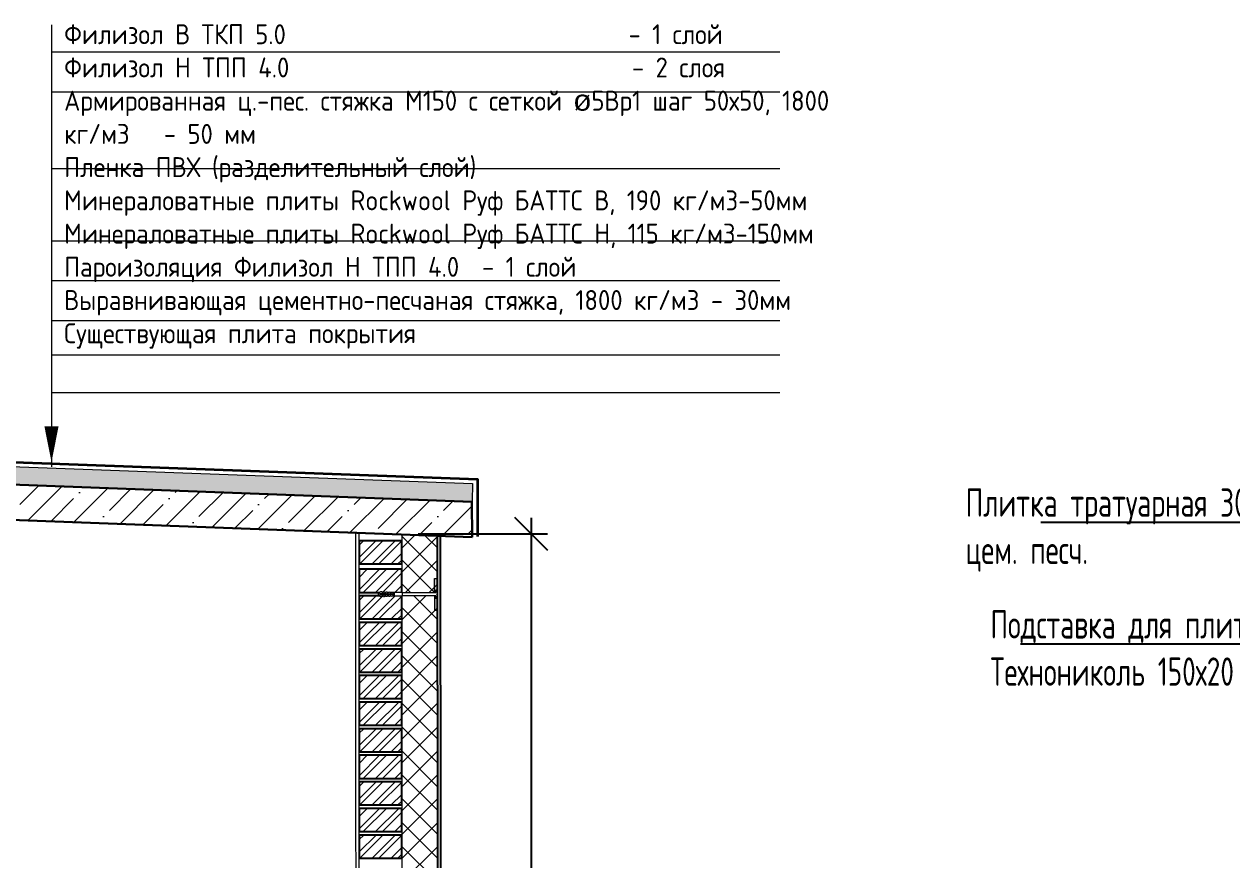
# Model space of a CAD drawing. Header units: millimetres. Extents: x -136099598 to 11807193, y 0 to 779331.
# Drawn here: x 834305 to 837713, y 372592 to 374950 of the extents above; entities that cross this region are included whole.
import ezdxf
from ezdxf import colors
from ezdxf.entities.mleader import LeaderData, LeaderLine
from ezdxf.math import Vec2, Vec3

# ---------------------------------------------------------------- set-up
doc = ezdxf.new("R2010")
doc.units = ezdxf.units.MM
doc.header["$MEASUREMENT"] = 0
doc.set_wipeout_variables(frame=1)
doc.layers.get('0').update_dxf_attribs({"color": 250, "lineweight": 9})
doc.layers.get('Defpoints').update_dxf_attribs({"color": 8})
for name, color, linetype, lineweight in [('1. АР_Разрез', 7, 'Continuous', 30), ('12. АР_Флажки', 7, 'Continuous', 9), ('28. АР_ФАСАД', 7, 'Continuous', 9), ('_0', 250, 'Continuous', 9), ('АР_Тонкие', 250, 'Continuous', 5), ('Контуры', 7, 'Continuous', 9), ('Штриховка в сечении', 7, 'Continuous', 18)]:
    doc.layers.add(name, color=color, linetype=linetype, lineweight=lineweight)
doc.styles.add('ISOCPEUR', font='isocpeur.ttf', dxfattribs={"width": 0.7})
doc.styles.add('ISOCPEUR_1', font='isocpeur.ttf', dxfattribs={"width": 0.9, "height": 250})
doc.styles.add('ISOCPEUR_2', font='isocpeur.ttf', dxfattribs={"width": 0.9, "height": 300})
doc.styles.add('ISOCPEUR_9', font='isocpeur.ttf', dxfattribs={"height": 80})
doc.dimstyles.new('2_5', dxfattribs={"dimscale": 304.8, "dimtxt": 250, "dimasz": 0.305, "dimexe": 0.15, "dimexo": 0.3, "dimgap": 0.19, "dimtad": 1, "dimdec": 0, "dimzin": 0, "dimdsep": 46, "dimtxsty": 'ISOCPEUR_1', "dimblk1": 'OBLIQUE', "dimblk2": 'OBLIQUE', "dimsah": 1, "dimcen": 0.09, "dimdle": 0.15, "dimazin": 0, "dimtfac": 1, "dimtdec": 0, "dimtix": 1, "dimtmove": 1, "dimatfit": 3, "dimfxl": 1, "dimtvp": 1, "dimtolj": 1, "dimtzin": 0, "dimarcsym": 2})

# ---------------------------------------------------------------- blocks, each defined once
blk = doc.blocks.new('_Oblique')
at = {"color": 0, "linetype": 'ByBlock', "lineweight": -2}
blk.add_line((-0.5, -0.5), (0.5, 0.5), dxfattribs=at)
blk = doc.blocks.new('*D1460')
at = {"color": 0, "lineweight": -2, "ltscale": 3, "transparency": 16777216}
for p, q in [((835736.1, 373557.2), (835736.1, 371266.1)), ((835417.3, 373511.5), (835781.8, 373511.5)), ((835543.9, 371311.8), (835781.8, 371311.8))]:
    blk.add_line(p, q, dxfattribs=at)
at = {"layer": 'Defpoints', "color": 0, "ltscale": 3, "transparency": 16777216}
for p in [(835325.9, 373511.5), (835452.5, 371311.8), (835736.1, 371311.8)]:
    blk.add_point(p, dxfattribs=at)
at = {"color": 0, "lineweight": -2, "ltscale": 3, "transparency": 16777216, "xscale": 92.964, "yscale": 92.964, "zscale": 92.964}
for p, rotation in [((835736.1, 373511.5), 90), ((835736.1, 371311.8), 270)]:
    blk.add_blockref('_Oblique', p, dxfattribs=dict(at, rotation=rotation))
at = {"color": 0, "ltscale": 3, "transparency": 16777216, "insert": (835638.2, 372411.6), "char_height": 80, "attachment_point": 5, "rotation": 90, "style": 'ISOCPEUR_9'}
blk.add_mtext('\\A1;2200', dxfattribs=at)
blk = doc.blocks.new('УЗЕЛ общий')
at = {"layer": 'АР_Тонкие'}
ml = blk.add_multileader_mtext('Standard', dxfattribs=at)
ml.set_content('\\pxsm1,ql;Герметик', color=256, style='ISOCPEUR')
ml.set_leader_properties()
ml.build(insert=Vec2(0, 0))
ml.multileader.update_dxf_attribs({"text_left_attachment_type": 6, "text_right_attachment_type": 6, "dogleg_length": 100, "arrow_head_size": 13.71})
ctx = ml.context
ctx.base_point, ctx.char_height, ctx.arrow_head_size, ctx.landing_gap_size, ctx.plane_origin, ctx.plane_x_axis = Vec3(513.93, -789.01), 13.7109, 13.71, 1.37, Vec3(-822.15, -1577.03), Vec3(-1, 0)
ctx.left_attachment, ctx.right_attachment = 6, 6
notes = []
notes.append((ctx, [(1, (1, 1, 0), (519.42, -789.01), (-1, 0), 5.48, [(0, [(567.76, -890.5)], 0, [])])]))
ctx.mtext.insert, ctx.mtext.width, ctx.mtext.defined_height, ctx.mtext.flow_direction = Vec3(457.85, -771.19), 269.5573, 36.25, 5
ml = blk.add_multileader_mtext('Standard', dxfattribs=at)
ml.set_content('\\pxsm1,ql;Монтажная пена', color=256, style='ISOCPEUR')
ml.set_leader_properties()
ml.build(insert=Vec2(0, 0))
ml.multileader.update_dxf_attribs({"text_left_attachment_type": 6, "text_right_attachment_type": 6, "dogleg_length": 100, "arrow_head_size": 13.71})
ctx = ml.context
ctx.base_point, ctx.char_height, ctx.arrow_head_size, ctx.landing_gap_size, ctx.plane_origin, ctx.plane_x_axis = Vec3(510.29, -833.96), 13.7109, 13.71, 1.37, Vec3(-840.83, -1608.73), Vec3(-1, 0)
ctx.left_attachment, ctx.right_attachment = 6, 6
notes.append((ctx, [(1, (1, 1, 0), (515.78, -833.96), (-1, 0), 5.48, [(0, [(571.2, -930.36)], 0, [])])]))
ctx.mtext.insert, ctx.mtext.width, ctx.mtext.defined_height, ctx.mtext.flow_direction = Vec3(409.11, -817.51), 269.5573, 36.25, 5
ml = blk.add_multileader_mtext('Standard', dxfattribs=at)
ml.set_content('\\pxsm1,ql;Подоконная доска', color=256, style='ISOCPEUR')
ml.set_leader_properties()
ml.build(insert=Vec2(0, 0))
ml.multileader.update_dxf_attribs({"text_left_attachment_type": 6, "text_right_attachment_type": 6, "dogleg_length": 100, "arrow_head_size": 13.71})
ctx = ml.context
ctx.base_point, ctx.char_height, ctx.arrow_head_size, ctx.landing_gap_size, ctx.plane_origin, ctx.plane_x_axis = Vec3(296.69, -851.83), 13.7109, 13.71, 1.37, Vec3(-907.95, -1631.45), Vec3(-1, 0)
ctx.left_attachment, ctx.right_attachment = 6, 6
notes.append((ctx, [(1, (1, 1, 0), (302.17, -851.83), (-1, 0), 5.48, [(0, [(457.85, -895.69)], 0, [])])]))
ctx.mtext.insert, ctx.mtext.width, ctx.mtext.defined_height, ctx.mtext.flow_direction = Vec3(188.78, -835.38), 269.5573, 36.25, 5
for ctx, leaders in notes:
    for number, flags, end, landing, length, lines in leaders:
        leader = LeaderData()
        leader.index, (leader.has_last_leader_line, leader.has_dogleg_vector, leader.attachment_direction) = number, flags
        leader.last_leader_point, leader.dogleg_vector, leader.dogleg_length = Vec3(end), Vec3(landing), length
        for number, points, colour, breaks in lines:
            line = LeaderLine()
            line.index, line.vertices, line.color, line.breaks = number, Vec3.list(points), colors.encode_raw_color(colour), breaks
            leader.lines.append(line)
        ctx.leaders.append(leader)

msp = doc.modelspace()

# ---------------------------------------------------------------- hatches: boundary and pattern name
at = {"ltscale": 3}
h = msp.add_hatch(dxfattribs=at)
h.set_pattern_fill('STEEL', color=256, scale=12)
h.set_pattern_definition([(45, (226691.57, 356917.084), (-26.9407684, 26.9407684), []), (45, (226691.57, 356936.134), (-26.9407684, 26.9407684), [])])
h.paths.add_polyline_path([(835370.432, 373492.162), (835250.432, 373492.162), (835250.432, 373427.162), (835370.432, 373427.162)])
at = {"transparency": 33554687}
h = msp.add_hatch(dxfattribs=at)
h.set_pattern_fill('ANSI37', color=256, scale=15, angle=90)
h.set_pattern_definition([(135, (430670.05, 4064979.817), (-33.67596045, -33.67596045), []), (225, (430670.05, 4064979.817), (33.67596045, -33.67596045), [])])
h.paths.add_polyline_path([(835371.362, 373509.744), (835372.224, 371342.106), (835472.224, 371342.106), (835470.344, 373506.121)])
at = {"ltscale": 3}
h = msp.add_hatch(dxfattribs=at)
h.set_pattern_fill('STEEL', color=256, scale=12)
h.set_pattern_definition([(45, (226691.78, 356826.694), (-26.9407684, 26.9407684), []), (45, (226691.78, 356845.744), (-26.9407684, 26.9407684), [])])
h.paths.add_polyline_path([(835370.642, 373411.772), (835250.642, 373411.772), (835250.642, 373346.772), (835370.642, 373346.772)])
h = msp.add_hatch(dxfattribs=at)
h.set_pattern_fill('STEEL', color=256, scale=12)
h.set_pattern_definition([(45, (226691.78, 356761.694), (-26.9407684, 26.9407684), []), (45, (226691.78, 356780.744), (-26.9407684, 26.9407684), [])])
h.paths.add_polyline_path([(835370.642, 373336.772), (835250.642, 373336.772), (835250.642, 373271.772), (835370.642, 373271.772)])
h = msp.add_hatch(dxfattribs=at)
h.set_pattern_fill('STEEL', color=256, scale=12)
h.set_pattern_definition([(45, (226691.78, 356676.694), (-26.9407684, 26.9407684), []), (45, (226691.78, 356695.744), (-26.9407684, 26.9407684), [])])
h.paths.add_polyline_path([(835370.642, 373261.772), (835250.642, 373261.772), (835250.642, 373196.772), (835370.642, 373196.772)])
h = msp.add_hatch(dxfattribs=at)
h.set_pattern_fill('STEEL', color=256, scale=12)
h.set_pattern_definition([(45, (226691.78, 356611.694), (-26.9407684, 26.9407684), []), (45, (226691.78, 356630.744), (-26.9407684, 26.9407684), [])])
h.paths.add_polyline_path([(835370.642, 373186.772), (835250.642, 373186.772), (835250.642, 373121.772), (835370.642, 373121.772)])
h = msp.add_hatch(dxfattribs=at)
h.set_pattern_fill('STEEL', color=256, scale=12)
h.set_pattern_definition([(45, (226691.78, 356526.694), (-26.9407684, 26.9407684), []), (45, (226691.78, 356545.744), (-26.9407684, 26.9407684), [])])
h.paths.add_polyline_path([(835370.642, 373111.772), (835250.642, 373111.772), (835250.642, 373046.772), (835370.642, 373046.772)])
h = msp.add_hatch(dxfattribs=at)
h.set_pattern_fill('STEEL', color=256, scale=12)
h.set_pattern_definition([(45, (226691.78, 356451.694), (-26.9407684, 26.9407684), []), (45, (226691.78, 356470.744), (-26.9407684, 26.9407684), [])])
h.paths.add_polyline_path([(835370.642, 373036.772), (835250.642, 373036.772), (835250.642, 372971.772), (835370.642, 372971.772)])
h = msp.add_hatch(dxfattribs=at)
h.set_pattern_fill('STEEL', color=256, scale=12)
h.set_pattern_definition([(45, (226691.78, 356386.694), (-26.9407684, 26.9407684), []), (45, (226691.78, 356405.744), (-26.9407684, 26.9407684), [])])
h.paths.add_polyline_path([(835370.642, 372961.772), (835250.642, 372961.772), (835250.642, 372896.772), (835370.642, 372896.772)])
h = msp.add_hatch(dxfattribs=at)
h.set_pattern_fill('STEEL', color=256, scale=12)
h.set_pattern_definition([(45, (226691.78, 356301.694), (-26.9407684, 26.9407684), []), (45, (226691.78, 356320.744), (-26.9407684, 26.9407684), [])])
h.paths.add_polyline_path([(835370.642, 372886.772), (835250.642, 372886.772), (835250.642, 372821.772), (835370.642, 372821.772)])
h = msp.add_hatch(dxfattribs=at)
h.set_pattern_fill('STEEL', color=256, scale=12)
h.set_pattern_definition([(45, (226691.78, 356236.694), (-26.9407684, 26.9407684), []), (45, (226691.78, 356255.744), (-26.9407684, 26.9407684), [])])
h.paths.add_polyline_path([(835370.642, 372811.772), (835250.642, 372811.772), (835250.642, 372746.772), (835370.642, 372746.772)])
h = msp.add_hatch(dxfattribs=at)
h.set_pattern_fill('STEEL', color=256, scale=12)
h.set_pattern_definition([(45, (226691.78, 356151.694), (-26.9407684, 26.9407684), []), (45, (226691.78, 356170.744), (-26.9407684, 26.9407684), [])])
h.paths.add_polyline_path([(835370.642, 372736.772), (835250.642, 372736.772), (835250.642, 372671.772), (835370.642, 372671.772)])
h = msp.add_hatch(dxfattribs=at)
h.set_pattern_fill('STEEL', color=256, scale=12)
h.set_pattern_definition([(45, (226691.78, 356086.694), (-26.9407684, 26.9407684), []), (45, (226691.78, 356105.744), (-26.9407684, 26.9407684), [])])
h.paths.add_polyline_path([(835370.642, 372661.772), (835250.642, 372661.772), (835250.642, 372596.772), (835370.642, 372596.772)])
at = {"layer": '1. АР_Разрез', "lineweight": 5, "ltscale": 3}
h = msp.add_hatch(dxfattribs=at)
h.set_pattern_fill('AR-SAND', color=256, scale=0.5, angle=-2.103555, style=0)
h.set_pattern_definition([(35.3964451, (430785.08, 4064487.643), (0.09873653, 24.48353668), [0, -19.304, 0, -21.59, 0, -20.6375]), (5.3964451, (430785.08, 4064487.643), (23.77659666, 34.99209866), [0, -10.414, 0, -17.399, 0, -6.6675]), (325.3964451, (430769.47, 4064488.217), (39.52560439, -1.37988609), [0, -6.35, 0, -22.86, 0, -29.845]), (315.3964451, (430769.47, 4064488.217), (38.56123426, 9.7376106), [0, -3.175, 0, -14.986, 0, -17.145])])
h.paths.add_polyline_path([(833092.022, 373744.847), (833092.303, 373695.635), (835569.36, 373603.528), (835570.276, 373653.468)])
at = {"layer": '28. АР_ФАСАД', "ltscale": 3}
h = msp.add_hatch(dxfattribs=at)
h.set_pattern_fill('ANSI35', color=256, scale=15, style=0)
h.set_pattern_definition([(45, (430670.05, 4064900.78), (-67.351921, 67.351921), []), (45, (430737.4, 4064900.78), (-67.351921, 67.351921), [119.0625, -23.8125, 0, -23.8125])])
h.paths.add_polyline_path([(833091.325, 373695.671), (833089.611, 373595.716), (835567.752, 373503.717), (835569.466, 373603.672)])

# ---------------------------------------------------------------- linework, layer by layer
at = {"ltscale": 45}
msp.add_lwpolyline([(834382.37, 374948.471), (834382.37, 373701.342)], dxfattribs=at)
at = {"ltscale": 20}
msp.add_lwpolyline([(834382.37, 373815.359, 40, 0, 0), (834382.37, 373714.432, 0, 0, 0)], format="xyseb", dxfattribs=at)
at = {"lineweight": 25, "ltscale": 3}
msp.add_lwpolyline([(835480.197, 373505.869), (835470.197, 373505.869), (835472.029, 371821.773), (835482.029, 371821.773)], close=True, dxfattribs=at)
at = {"layer": '1. АР_Разрез', "lineweight": 15, "ltscale": 3}
msp.add_lwpolyline([(835569.36, 373603.528), (833092.303, 373695.635), (833092.022, 373744.85), (835570.276, 373653.468)], close=True, dxfattribs=at)
at = {"layer": '1. АР_Разрез', "ltscale": 3}
msp.add_lwpolyline([(835568.88, 373502.341), (833088.634, 373595.752), (833092.303, 373695.635), (835568.397, 373602.384)], close=True, dxfattribs=at)
at = {"layer": '1. АР_Разрез', "lineweight": 25}
for points in [[(835370.432, 373492.162), (835250.432, 373492.162), (835250.432, 373427.162), (835370.432, 373427.162)], [(835370.642, 373411.772), (835250.642, 373411.772), (835250.642, 373346.772), (835370.642, 373346.772)], [(835370.642, 373336.772), (835250.642, 373336.772), (835250.642, 373271.772), (835370.642, 373271.772)], [(835370.642, 373261.772), (835250.642, 373261.772), (835250.642, 373196.772), (835370.642, 373196.772)], [(835370.642, 373186.772), (835250.642, 373186.772), (835250.642, 373121.772), (835370.642, 373121.772)], [(835370.642, 373111.772), (835250.642, 373111.772), (835250.642, 373046.772), (835370.642, 373046.772)], [(835370.642, 373036.772), (835250.642, 373036.772), (835250.642, 372971.772), (835370.642, 372971.772)], [(835370.642, 372961.772), (835250.642, 372961.772), (835250.642, 372896.772), (835370.642, 372896.772)], [(835370.642, 372886.772), (835250.642, 372886.772), (835250.642, 372821.772), (835370.642, 372821.772)], [(835370.642, 372811.772), (835250.642, 372811.772), (835250.642, 372746.772), (835370.642, 372746.772)], [(835370.642, 372736.772), (835250.642, 372736.772), (835250.642, 372671.772), (835370.642, 372671.772)], [(835370.642, 372661.772), (835250.642, 372661.772), (835250.642, 372596.772), (835370.642, 372596.772)]]:
    msp.add_lwpolyline(points, close=True, dxfattribs=at)
at = {"layer": '12. АР_Флажки'}
for p, q in [((836437.697, 374871.012), (834382.37, 374871.012)), ((836437.697, 374758.512), (834382.37, 374758.512)), ((836437.697, 374541.722), (834382.37, 374541.722)), ((836437.697, 374337.532), (834382.37, 374337.532)), ((836437.697, 374225.958), (834382.37, 374225.958)), ((836437.697, 374113.041), (834382.37, 374113.041)), ((836437.697, 374016.301), (834382.37, 374016.301)), ((836437.697, 373909.81), (834382.37, 373909.81))]:
    msp.add_line(p, q, dxfattribs=at)
at = {"layer": 'Штриховка в сечении', "linetype": 'ByBlock', "lineweight": 35}
msp.add_lwpolyline([(833068.352, 373595.389), (833072.825, 373758.489), (835584.242, 373665.997), (835584.148, 373504.717)], dxfattribs=at)
at = {"layer": 'Штриховка в сечении', "lineweight": 20}
for points in [[(835250.394, 373514.335), (835240.394, 373514.335), (835240.883, 371714.26), (835250.819, 371724.196)], [(835372.272, 371342.106), (835371.36, 373509.71), (835470.344, 373506.121), (835472.175, 371342.106)]]:
    msp.add_lwpolyline(points, close=True, dxfattribs=at)

# ---------------------------------------------------------------- block references
at = {"layer": '_0', "xscale": 18.233658215449, "yscale": 18.233658215449, "zscale": 18.233658215449}
msp.add_blockref('УЗЕЛ общий', (794076.627, 388966.184), dxfattribs=at)

# ---------------------------------------------------------------- texts
at = {"layer": '12. АР_Флажки', "insert": (834418.12, 374949.974), "char_height": 56.25, "width": 2161.79191, "attachment_point": 1, "style": 'ISOCPEUR_2'}
msp.add_mtext('\\pxse1.125;Филизол В ТКП 5.0                              - 1 слой        \\P\\pt47;Филизол Н ТПП 4.0                              - 2 слоя\\P\\ptz;Армированная ц.-пес. стяжка М150 с сеткой {\\A1;\\fISOCTEUR|b0|i0|c204|p49;ø}5Вр1 шаг 50х50, 1800 кг/м3   - 50 мм\\PПленка ПВХ (разделительный слой) \\PМинераловатные плиты Rockwool Руф БАТТС В, 190 кг/м3-50мм\\PМинераловатные плиты Rockwool Руф БАТТС Н, 115 кг/м3-150мм\\P\\ps*;Пароизоляция Филизол Н ТПП 4.0  - 1 слой\\P\\pse1.125,t54;Выравнивающая цементно-песчаная стяжка, 1800 кг/м3 - 30мм\\PСуществующая плита покрытия \\P\\ptz;^I^I^I', dxfattribs=at)

# ---------------------------------------------------------------- leaders
ml = msp.add_multileader_mtext('Standard')
ml.set_content('Подставка для плитки  \\PТехнониколь 150х20 мм', color=256, style='ISOCPEUR')
ml.set_leader_properties()
ml.build(insert=Vec2(0, 0))
ml.multileader.update_dxf_attribs({"text_left_attachment_type": 5, "text_right_attachment_type": 6, "dogleg_length": 60.192, "arrow_head_size": 100})
ctx = ml.context
ctx.base_point, ctx.char_height, ctx.arrow_head_size, ctx.landing_gap_size, ctx.plane_origin = Vec3(837200.285, 373067.103), 80, 100, 4, Vec3(838365.136, 379291.215)
ctx.left_attachment, ctx.right_attachment = 5, 6
notes = []
notes.append((ctx, [(1, (1, 1, 0), (838074.877, 373200.436), (-1, 0), 60.192, [(0, [(838249.451, 372852.832)], 0, [])])]))
ctx.mtext.insert, ctx.mtext.width, ctx.mtext.defined_height, ctx.mtext.flow_direction = Vec3(837031.485, 373296.436), 2717.20022, 384.585, 5
at = {"layer": 'Контуры'}
ml = msp.add_multileader_mtext('Standard', dxfattribs=at)
ml.set_content('Плитка тратуарная 300х300х30\\Pцем. песч. ', color=256, style='ISOCPEUR')
ml.set_leader_properties()
ml.build(insert=Vec2(0, 0))
ml.multileader.update_dxf_attribs({"text_left_attachment_type": 5, "text_right_attachment_type": 6, "dogleg_length": 60.192, "arrow_head_size": 100})
ctx = ml.context
ctx.base_point, ctx.char_height, ctx.arrow_head_size, ctx.landing_gap_size, ctx.plane_origin = Vec3(837201.225, 373410.847), 80, 100, 4, Vec3(838849.179, 379324.018)
ctx.left_attachment, ctx.right_attachment = 5, 6
notes.append((ctx, [(1, (1, 1, 0), (838406.217, 373544.181), (-1, 0), 60.192, [(0, [(838733.494, 372885.635)], 0, [])])]))
ctx.mtext.insert, ctx.mtext.width, ctx.mtext.defined_height, ctx.mtext.flow_direction = Vec3(836961.625, 373640.181), 3652.83189, 384.308, 5
for ctx, leaders in notes:
    for number, flags, end, landing, length, lines in leaders:
        leader = LeaderData()
        leader.index, (leader.has_last_leader_line, leader.has_dogleg_vector, leader.attachment_direction) = number, flags
        leader.last_leader_point, leader.dogleg_vector, leader.dogleg_length = Vec3(end), Vec3(landing), length
        for number, points, colour, breaks in lines:
            line = LeaderLine()
            line.index, line.vertices, line.color, line.breaks = number, Vec3.list(points), colors.encode_raw_color(colour), breaks
            leader.lines.append(line)
        ctx.leaders.append(leader)

# ---------------------------------------------------------------- next in the draw order: wipeouts: each hides what was drawn before it
at = {"lineweight": 0}
msp.add_wipeout([(835368.503, 373341.372), (835372.248, 373345.117), (835466.806, 373345.117), (835466.806, 373350.467), (835467.698, 373350.467), (835469.536, 373348.599), (835470.79, 373346.487), (835472.044, 373343.304), (835472.157, 373342.263), (835469.481, 373342.263), (835469.481, 373340.48), (835472.157, 373340.48), (835472.044, 373339.439), (835470.79, 373336.257), (835469.536, 373334.144), (835467.698, 373332.276), (835466.806, 373332.276), (835466.806, 373337.626), (835372.248, 373337.626)], dxfattribs=at)

# ---------------------------------------------------------------- next in the draw order: hatches: boundary and pattern name
h = msp.add_hatch(color=256)
h.paths.add_polyline_path([(835470.373, 373296.785), (835463.239, 373296.785), (835463.239, 373336.735), (835465.914, 373336.735), (835465.914, 373329.601), (835470.373, 373329.601)])
h.paths.add_polyline_path([(835470.373, 373353.143), (835465.914, 373353.143), (835465.914, 373346.009), (835463.239, 373346.009), (835463.239, 373385.959), (835470.373, 373385.959)])

# ---------------------------------------------------------------- next in the draw order: linework, layer by layer
for points in [[(835465.914, 373346.009), (835463.239, 373346.009), (835463.239, 373385.959), (835470.373, 373385.959), (835470.373, 373353.143), (835465.914, 373353.143)], [(835465.914, 373336.735), (835463.239, 373336.735), (835463.239, 373296.785), (835470.373, 373296.785), (835470.373, 373329.601), (835465.914, 373329.601)]]:
    msp.add_lwpolyline(points, close=True)

# ---------------------------------------------------------------- next in the draw order: wipeouts: each hides what was drawn before it
msp.add_wipeout([(835372.248, 373346.99), (835372.248, 373335.754), (835348.84, 373335.754), (835348.84, 373346.99)], dxfattribs=at)

# ---------------------------------------------------------------- next in the draw order: linework, layer by layer
msp.add_lwpolyline([(835472.157, 373342.263), (835472.044, 373343.304), (835470.79, 373346.487), (835469.536, 373348.599), (835467.698, 373350.467), (835466.806, 373350.467), (835466.806, 373345.117), (835372.248, 373345.117), (835372.248, 373337.626), (835466.806, 373337.626), (835466.806, 373332.276), (835467.698, 373332.276), (835469.536, 373334.144), (835470.79, 373336.257), (835472.044, 373339.439), (835472.157, 373340.48), (835469.481, 373340.48), (835469.481, 373342.263), (835472.157, 373342.263)], close=True)

# ---------------------------------------------------------------- next in the draw order: wipeouts: each hides what was drawn before it
msp.add_wipeout([(835348.84, 373335.754), (835347.807, 373337.575), (835344.066, 373337.379), (835344.164, 373335.509), (835341.359, 373335.362), (835340.326, 373337.183), (835336.586, 373336.987), (835336.684, 373335.117), (835333.879, 373334.97), (835332.846, 373336.791), (835329.106, 373336.595), (835329.204, 373334.725), (835326.399, 373334.578), (835325.366, 373336.399), (835321.625, 373336.203), (835321.723, 373334.333), (835318.918, 373334.186), (835317.885, 373336.007), (835314.145, 373335.811), (835314.243, 373333.941), (835311.438, 373333.794), (835308.067, 373335.492), (835307.871, 373339.232), (835348.693, 373341.372), (835307.871, 373343.511), (835308.067, 373347.251), (835311.438, 373348.95), (835314.243, 373348.803), (835314.145, 373346.933), (835317.885, 373346.737), (835318.918, 373348.558), (835321.723, 373348.411), (835321.625, 373346.541), (835325.366, 373346.345), (835326.399, 373348.166), (835329.204, 373348.019), (835329.106, 373346.149), (835332.846, 373345.953), (835333.879, 373347.774), (835336.684, 373347.627), (835336.586, 373345.757), (835340.326, 373345.561), (835341.359, 373347.382), (835344.164, 373347.235), (835344.066, 373345.365), (835347.807, 373345.169), (835348.84, 373346.99)], dxfattribs=at)

# ---------------------------------------------------------------- next in the draw order: wipeouts: each hides what was drawn before it
msp.add_wipeout([(835307.871, 373343.511), (835348.693, 373341.372), (835307.871, 373339.232), (835307.955, 373337.626), (835306.705, 373337.626), (835304.832, 373338.563), (835304.832, 373344.181), (835306.705, 373345.117), (835307.955, 373345.117)], dxfattribs=at)

# ---------------------------------------------------------------- next in the draw order: linework, layer by layer
for points in [[(835307.871, 373343.511), (835348.693, 373341.372), (835307.871, 373339.232), (835307.955, 373337.626), (835306.705, 373337.626), (835304.832, 373338.563), (835304.832, 373344.181), (835306.705, 373345.117), (835307.955, 373345.117)], [(835348.84, 373335.754), (835347.807, 373337.575), (835344.066, 373337.379), (835344.164, 373335.509), (835341.359, 373335.362), (835340.326, 373337.183), (835336.586, 373336.987), (835336.684, 373335.117), (835333.879, 373334.97), (835332.846, 373336.791), (835329.106, 373336.595), (835329.204, 373334.725), (835326.399, 373334.578), (835325.366, 373336.399), (835321.625, 373336.203), (835321.723, 373334.333), (835318.918, 373334.186), (835317.885, 373336.007), (835314.145, 373335.811), (835314.243, 373333.941), (835311.438, 373333.794), (835308.067, 373335.492), (835307.871, 373339.232), (835348.693, 373341.372), (835307.871, 373343.511), (835308.067, 373347.251), (835311.438, 373348.95), (835314.243, 373348.803), (835314.145, 373346.933), (835317.885, 373346.737), (835318.918, 373348.558), (835321.723, 373348.411), (835321.625, 373346.541), (835325.366, 373346.345), (835326.399, 373348.166), (835329.204, 373348.019), (835329.106, 373346.149), (835332.846, 373345.953), (835333.879, 373347.774), (835336.684, 373347.627), (835336.586, 373345.757), (835340.326, 373345.561), (835341.359, 373347.382), (835344.164, 373347.235), (835344.066, 373345.365), (835347.807, 373345.169), (835348.84, 373346.99)], [(835372.248, 373346.99), (835372.248, 373335.754), (835348.84, 373335.754), (835348.84, 373346.99), (835372.248, 373346.99)]]:
    msp.add_lwpolyline(points, close=True)

# ---------------------------------------------------------------- next in the draw order: dimensions: what is measured, and where the dimension line sits
at = {"ltscale": 3}
dim = msp.add_linear_dim(base=(835736.092, 371311.772), p1=(835325.902, 373511.492), p2=(835452.496, 371311.772), angle=90, dimstyle='2_5', override={"dimpost": '<>', "dimtxsty": 'ISOCPEUR_9'}, dxfattribs=at)
dim.commit()
dim.dimension.update_dxf_attribs({"geometry": '*D1460', "text_midpoint": (835638.18, 372411.632)})

doc.saveas('drawing.dxf')
